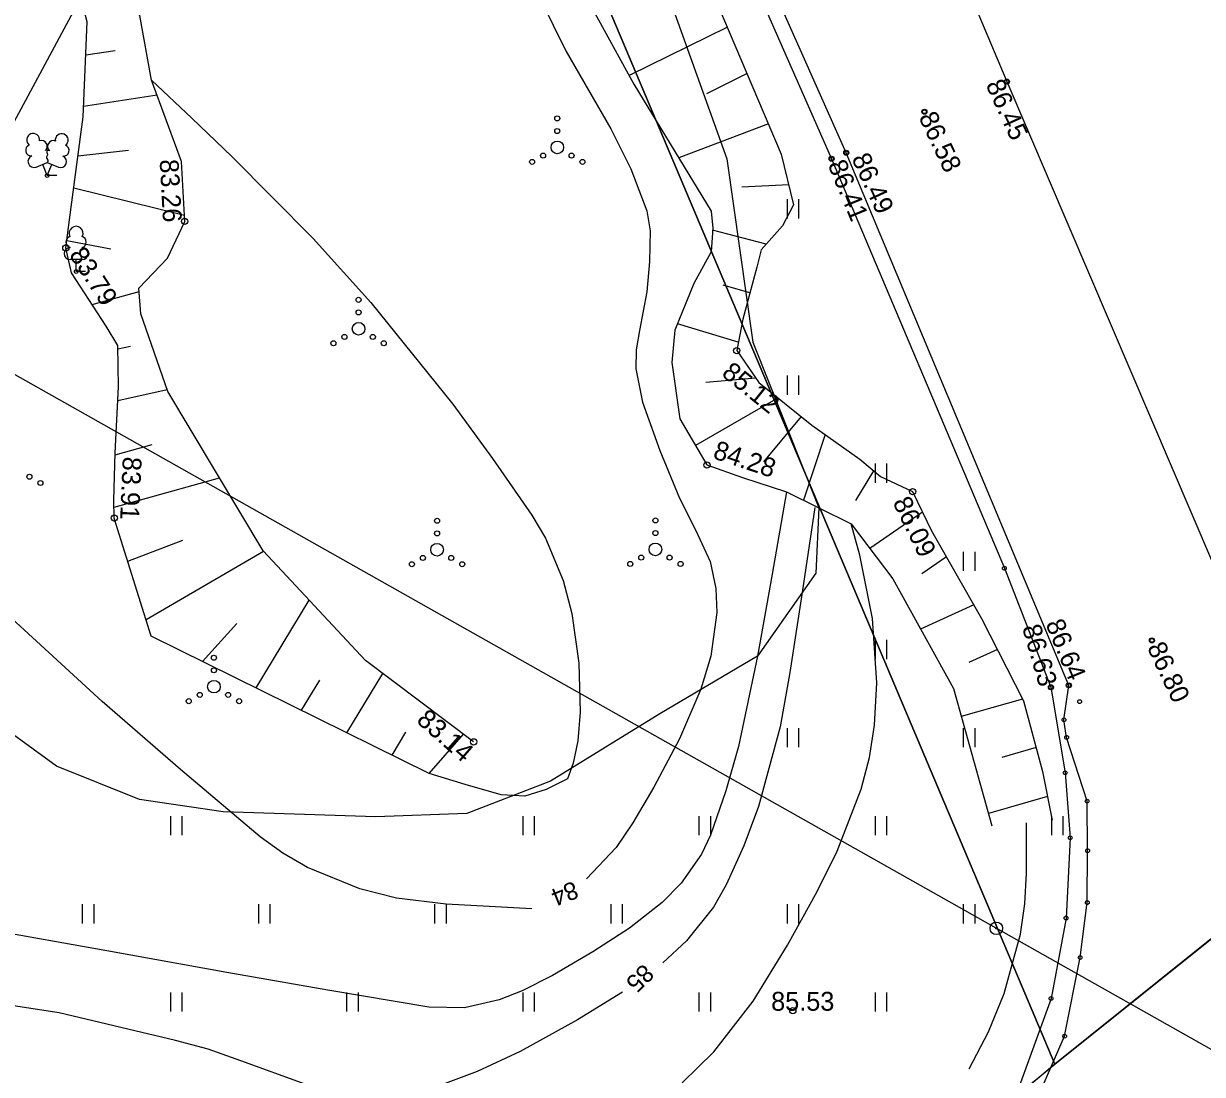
# Model space of a CAD drawing. Extents: x 635520 to 641285, y 6458433 to 6466834.
# Drawn here: x 637607.79 to 637654.62, y 6462501.42 to 6462543.16 of the extents above; entities that cross this region are included whole.
import ezdxf

# ---------------------------------------------------------------- set-up
doc = ezdxf.new("R2010")
doc.units = 0
for name, color, linetype in [('Default', 7, 'Continuous'), ('HALJASTUS', 7, 'Continuous'), ('HORISONTAAL-EH2000', 7, 'Continuous'), ('KORGUS-EH2000', 7, 'Continuous'), ('MOOTMPUNKT', 7, 'Continuous'), ('MPOHULIIN', 7, 'Continuous'), ('PIIR', 7, 'Continuous'), ('POST', 7, 'Continuous'), ('PUU', 7, 'Continuous'), ('RELJEEF', 7, 'Continuous'), ('TEE', 7, 'Continuous')]:
    doc.layers.add(name, color=color, linetype=linetype)

# ---------------------------------------------------------------- blocks, each defined once
blk = doc.blocks.new('BEPOST')
at = {"layer": 'Default'}
for radius in [50, 4.67]:
    blk.add_circle((0, 0), radius, dxfattribs=at)

msp = doc.modelspace()

# ---------------------------------------------------------------- linework, layer by layer
at = {"layer": 'HALJASTUS'}
for p, q in [((637638.125, 6462536.179), (637638.125, 6462535.418)), ((637638.58, 6462536.179), (637638.58, 6462535.418)), ((637638.125, 6462529.179), (637638.125, 6462528.418)), ((637638.58, 6462529.179), (637638.58, 6462528.418)), ((637641.625, 6462525.679), (637641.625, 6462524.918)), ((637642.08, 6462525.679), (637642.08, 6462524.918)), ((637645.125, 6462522.179), (637645.125, 6462521.418)), ((637645.58, 6462522.179), (637645.58, 6462521.418)), ((637641.625, 6462518.679), (637641.625, 6462517.918)), ((637642.08, 6462518.679), (637642.08, 6462517.918)), ((637638.125, 6462515.179), (637638.125, 6462514.418)), ((637638.58, 6462515.179), (637638.58, 6462514.418)), ((637645.125, 6462515.179), (637645.125, 6462514.418)), ((637645.58, 6462515.179), (637645.58, 6462514.418)), ((637613.625, 6462511.679), (637613.625, 6462510.918)), ((637614.08, 6462511.679), (637614.08, 6462510.918)), ((637627.625, 6462511.679), (637627.625, 6462510.918)), ((637628.08, 6462511.679), (637628.08, 6462510.918)), ((637634.625, 6462511.679), (637634.625, 6462510.918)), ((637635.08, 6462511.679), (637635.08, 6462510.918)), ((637641.625, 6462511.679), (637641.625, 6462510.918)), ((637642.08, 6462511.679), (637642.08, 6462510.918)), ((637648.625, 6462511.679), (637648.625, 6462510.918)), ((637649.08, 6462511.679), (637649.08, 6462510.918)), ((637610.125, 6462508.179), (637610.125, 6462507.418)), ((637610.58, 6462508.179), (637610.58, 6462507.418)), ((637617.125, 6462508.179), (637617.125, 6462507.418)), ((637617.58, 6462508.179), (637617.58, 6462507.418)), ((637624.125, 6462508.179), (637624.125, 6462507.418)), ((637624.58, 6462508.179), (637624.58, 6462507.418)), ((637631.125, 6462508.179), (637631.125, 6462507.418)), ((637631.58, 6462508.179), (637631.58, 6462507.418)), ((637638.125, 6462508.179), (637638.125, 6462507.418)), ((637638.58, 6462508.179), (637638.58, 6462507.418)), ((637645.125, 6462508.179), (637645.125, 6462507.418)), ((637645.58, 6462508.179), (637645.58, 6462507.418)), ((637613.625, 6462504.679), (637613.625, 6462503.918)), ((637614.08, 6462504.679), (637614.08, 6462503.918)), ((637620.625, 6462504.679), (637620.625, 6462503.918)), ((637621.08, 6462504.679), (637621.08, 6462503.918)), ((637627.625, 6462504.679), (637627.625, 6462503.918)), ((637628.08, 6462504.679), (637628.08, 6462503.918)), ((637634.625, 6462504.679), (637634.625, 6462503.918)), ((637635.08, 6462504.679), (637635.08, 6462503.918)), ((637641.625, 6462504.679), (637641.625, 6462503.918)), ((637642.08, 6462504.679), (637642.08, 6462503.918))]:
    msp.add_line(p, q, dxfattribs=at)
msp.add_lwpolyline([(637636.953, 6462518.031), (637633.07, 6462515.736), (637628.725, 6462513.061), (637625.402, 6462511.782), (637621.789, 6462511.652), (637615.717, 6462511.853), (637612.4, 6462512.339), (637609.109, 6462513.66), (637606.303, 6462515.686), (637605, 6462521.248), (637604.456, 6462528.463), (637604.175, 6462533.244), (637610.07, 6462544.201), (637613.928, 6462549.86), (637619.418, 6462556.079), (637624.423, 6462556.815), (637628.93, 6462554.793), (637633.09, 6462545.144), (637635.727, 6462537.782), (637636.764, 6462530.508), (637639.389, 6462523.921), (637639.267, 6462521.331), (637636.953, 6462518.031)], dxfattribs=at)
for centre, radius in [((637628.997, 6462539.392), 0.1), ((637628.997, 6462538.892), 0.1), ((637628.997, 6462538.242), 0.25), ((637628.432, 6462537.917), 0.1), ((637629.562, 6462537.917), 0.1), ((637627.997, 6462537.667), 0.1), ((637629.997, 6462537.667), 0.1), ((637621.104, 6462532.186), 0.1), ((637621.104, 6462531.686), 0.1), ((637621.104, 6462531.036), 0.25), ((637620.539, 6462530.711), 0.1), ((637621.669, 6462530.711), 0.1), ((637620.104, 6462530.461), 0.1), ((637622.104, 6462530.461), 0.1), ((637608.028, 6462525.161), 0.1), ((637608.463, 6462524.911), 0.1), ((637624.221, 6462523.41), 0.1), ((637632.894, 6462523.423), 0.1), ((637624.221, 6462522.91), 0.1), ((637632.894, 6462522.923), 0.1), ((637624.221, 6462522.26), 0.25), ((637632.894, 6462522.273), 0.25), ((637623.656, 6462521.935), 0.1), ((637624.786, 6462521.935), 0.1), ((637632.329, 6462521.948), 0.1), ((637633.459, 6462521.948), 0.1), ((637623.221, 6462521.685), 0.1), ((637625.221, 6462521.685), 0.1), ((637631.894, 6462521.698), 0.1), ((637633.894, 6462521.698), 0.1), ((637615.356, 6462517.97), 0.1), ((637615.356, 6462517.47), 0.1), ((637615.356, 6462516.82), 0.25), ((637614.356, 6462516.245), 0.1), ((637614.791, 6462516.495), 0.1), ((637615.921, 6462516.495), 0.1), ((637616.356, 6462516.245), 0.1)]:
    msp.add_circle(centre, radius, dxfattribs=at)
at = {"layer": 'HORISONTAAL-EH2000'}
for points in [[(637628.313, 6462544.161), (637629.355, 6462542.05), (637631.124, 6462538.975), (637631.921, 6462537.39), (637632.548, 6462535.718), (637632.69, 6462534.924), (637632.663, 6462533.712), (637632.548, 6462532.502), (637632.263, 6462530.969), (637632.126, 6462530.205), (637632.117, 6462529.444), (637632.381, 6462528.128), (637633.066, 6462526.203), (637633.854, 6462524.309), (637634.487, 6462523.048), (637635.069, 6462521.799), (637635.299, 6462520.726), (637635.338, 6462519.761), (637635.092, 6462518.031), (637634.695, 6462516.716), (637633.852, 6462514.748), (637632.832, 6462512.824), (637631.999, 6462511.408), (637631.332, 6462510.439), (637630.159, 6462509.183)], [(637612.88, 6462540.915), (637614.473, 6462539.397), (637616.066, 6462537.88), (637619.301, 6462534.623), (637621.583, 6462532.08), (637624.842, 6462528.037), (637626.421, 6462525.885), (637627.982, 6462523.628), (637628.526, 6462522.716), (637629.23, 6462521.035), (637629.576, 6462519.73), (637629.853, 6462517.75), (637629.902, 6462515.805), (637629.815, 6462514.663), (637629.632, 6462513.785), (637629.404, 6462513.154)], [(637627.991, 6462507.996), (637626.286, 6462508.088), (637624.58, 6462508.179), (637622.613, 6462508.423), (637621.157, 6462508.791), (637619.072, 6462509.642), (637618.099, 6462510.205), (637617.188, 6462510.861), (637614.025, 6462513.536), (637610.918, 6462516.233), (637606.665, 6462520.125), (637604.426, 6462521.998), (637603.195, 6462522.872), (637601.857, 6462523.689), (637600.517, 6462524.269), (637599.322, 6462524.542), (637598.263, 6462524.633), (637596.389, 6462524.545), (637596.361, 6462524.541)], [(637638.102, 6462524.554), (637637.528, 6462521.293), (637636.953, 6462518.031), (637636.198, 6462514.448), (637635.696, 6462512.678), (637635.08, 6462510.918), (637634.73, 6462510.169), (637633.917, 6462509.013), (637633.166, 6462508.251), (637631.863, 6462507.228), (637630.41, 6462506.287), (637628.811, 6462505.343), (637627.605, 6462504.735), (637626.693, 6462504.378), (637625.308, 6462504.063), (637623.895, 6462504.091), (637619.882, 6462504.76), (637615.87, 6462505.464), (637611.104, 6462506.324), (637606.337, 6462507.179)], [(637639.229, 6462523.934), (637638.735, 6462520.659), (637638.24, 6462517.385), (637637.851, 6462515.227), (637636.993, 6462512.056), (637636.409, 6462510.494), (637635.702, 6462508.944), (637635.196, 6462508.061), (637634.126, 6462506.721), (637633.186, 6462505.85)], [(637633.957, 6462501.08), (637635.217, 6462502.31), (637636.777, 6462504.325), (637638.138, 6462506.555), (637639.316, 6462508.684), (637640.113, 6462510.291), (637641.065, 6462512.747), (637641.393, 6462514.005), (637641.599, 6462515.29), (637641.69, 6462516.977), (637641.519, 6462519.535), (637641.011, 6462522.045), (637640.844, 6462522.666), (637640.676, 6462523.287)], [(637629.404, 6462513.154), (637628.56, 6462512.743), (637627.706, 6462512.471), (637626.769, 6462512.531), (637625.34, 6462512.933), (637623.909, 6462513.376)], [(637645.363, 6462501.637), (637646.127, 6462503.11), (637646.745, 6462504.632), (637647.395, 6462506.995), (637647.571, 6462508.199), (637647.632, 6462509.408), (637647.632, 6462510.408), (637647.632, 6462511.408)], [(637631.588, 6462504.682), (637629.804, 6462503.591), (637627.527, 6462502.327), (637625.819, 6462501.53), (637624.537, 6462501.062), (637622.611, 6462500.64), (637621.647, 6462500.581), (637620.683, 6462500.64), (637618.976, 6462501.028), (637616.421, 6462501.963), (637615.131, 6462502.421), (637613.824, 6462502.768), (637609.205, 6462503.868), (637606.883, 6462504.219), (637605.723, 6462504.247), (637604.565, 6462504.14), (637599.387, 6462503.317), (637594.209, 6462502.493)]]:
    msp.add_lwpolyline(points, dxfattribs=at)
at = {"layer": 'KORGUS-EH2000'}
for centre, radius in [((637646.856, 6462540.855), 0.1), ((637643.578, 6462539.658), 0.1), ((637639.895, 6462537.79), 0.1), ((637640.474, 6462538.028), 0.1), ((637614.195, 6462535.303), 0.125), ((637609.473, 6462534.246), 0.125), ((637636.122, 6462530.168), 0.125), ((637634.941, 6462525.626), 0.125), ((637643.113, 6462524.568), 0.125), ((637611.397, 6462523.518), 0.125), ((637652.619, 6462518.66), 0.1), ((637648.605, 6462516.796), 0.1), ((637649.317, 6462516.874), 0.1), ((637625.673, 6462514.628), 0.125), ((637638.354, 6462503.949), 0.125)]:
    msp.add_circle(centre, radius, dxfattribs=at)
at = {"layer": 'MOOTMPUNKT'}
for centre in [(637646.856, 6462540.855), (637643.578, 6462539.658), (637639.895, 6462537.79), (637640.474, 6462538.028), (637608.731, 6462537.125), (637609.881, 6462533.31), (637646.756, 6462521.523), (637652.619, 6462518.66), (637648.605, 6462516.796), (637649.317, 6462516.874), (637649.745, 6462516.226), (637649.125, 6462515.502), (637649.231, 6462514.808), (637649.172, 6462513.401), (637650.042, 6462512.273), (637649.371, 6462510.813), (637650.064, 6462510.306), (637650.051, 6462508.244), (637649.207, 6462507.63), (637649.768, 6462506.065), (637648.609, 6462504.437), (637649.15, 6462502.938)]:
    msp.add_circle(centre, 0.075, dxfattribs=at)
at = {"layer": 'MPOHULIIN'}
msp.add_lwpolyline([(637667.085, 6462495.579), (637601.464, 6462532.58), (637598.755, 6462539.191), (637587.763, 6462545.269), (637558.977, 6462591.434), (637533.22, 6462632.784), (637494.477, 6462699.839)], dxfattribs=at)
at = {"layer": 'PIIR'}
msp.add_lwpolyline([(637353.13, 6462864.54), (637469.54, 6462931.01), (637486.6, 6462884.52), (637514.77, 6462809.68), (637536.13, 6462756.21), (637550.61, 6462721.37), (637554.32, 6462722.87), (637557.03, 6462716.49), (637580.65, 6462661.56), (637606.05, 6462602.89), (637648.76, 6462501.82), (637606.05, 6462465.7), (637564.16, 6462430.62), (637503.74, 6462382.86), (637468.12, 6462357.68), (637436.35, 6462338.64), (637420.75, 6462347.57), (637461.84, 6462371.62), (637500.69, 6462455.68), (637521.04, 6462521.2), (637545.47, 6462531.18), (637521.85, 6462579.03), (637482.8, 6462645.08)], close=True, dxfattribs=at)
for points in [[(637582.24, 6462718.61), (637602.67, 6462671.11), (637628.08, 6462612.41), (637668.21, 6462517.42), (637648.76, 6462501.82), (637606.05, 6462602.89), (637580.65, 6462661.56), (637557.03, 6462716.49)], [(637850.59, 6462052.42), (637823.53, 6462101.91), (637802.45, 6462141.23), (637776.02, 6462196.78), (637750.93, 6462254.08), (637728.15, 6462306.91), (637712.08, 6462344.3), (637684.29, 6462408.73), (637650.9, 6462486.61), (637645.15, 6462498.88), (637648.76, 6462501.82), (637668.21, 6462517.42), (637672.34, 6462507.66), (637709.88, 6462420.1), (637737.91, 6462355.11), (637753.77, 6462318.2), (637776.73, 6462264.96), (637801.52, 6462208.36), (637827.52, 6462153.7), (637847.25, 6462116.82), (637852.5, 6462106.44), (637855.35, 6462101.47), (637862.72, 6462089.42)]]:
    msp.add_lwpolyline(points, dxfattribs=at)
at = {"layer": 'PUU'}
for p, q in [((637608.291, 6462537.46), (637608.736, 6462537.635)), ((637608.731, 6462537.125), (637608.556, 6462537.565)), ((637608.731, 6462537.125), (637608.911, 6462537.565)), ((637608.736, 6462537.635), (637609.176, 6462537.455)), ((637609.111, 6462537.125), (637608.731, 6462537.125)), ((637610.121, 6462533.785), (637609.641, 6462533.785)), ((637609.881, 6462533.31), (637609.881, 6462533.785)), ((637610.261, 6462533.31), (637609.881, 6462533.31))]:
    msp.add_line(p, q, dxfattribs=at)
msp.add_lwpolyline([(637608.736, 6462538.13), (637608.716, 6462538.055), (637608.716, 6462538.035), (637608.726, 6462538.005), (637608.746, 6462537.97), (637608.751, 6462537.95), (637608.736, 6462537.915), (637608.711, 6462537.865), (637608.706, 6462537.84), (637608.711, 6462537.825), (637608.721, 6462537.795), (637608.756, 6462537.735), (637608.761, 6462537.715), (637608.756, 6462537.695), (637608.741, 6462537.66), (637608.736, 6462537.635)], dxfattribs=at)
for centre, radius, start, end in [((637608.174, 6462538.539), 0.256, 111.5027, 232.5173), ((637608.174, 6462538.539), 0.256, 350.4856, 111.5002), ((637609.31, 6462538.53), 0.256, 67.6168, 188.6314), ((637609.31, 6462538.53), 0.256, 306.5997, 67.6143), ((637608.1, 6462538.128), 0.224, 111.4304, 274.4987), ((637608.509, 6462538.289), 0.224, 308.5041, 111.5725), ((637608.972, 6462538.284), 0.225, 67.7016, 230.5126), ((637609.377, 6462538.118), 0.224, 264.6183, 67.6866), ((637608.205, 6462537.683), 0.237, 111.5014, 291.5004), ((637608.735, 6462537.892), 0.237, 66.7655, 111.5015), ((637609.266, 6462537.675), 0.237, 247.6166, 67.6155), ((637609.881, 6462534.83), 0.277, 332.5799, 207.4201), ((637609.711, 6462534.483), 0.233, 109.0217, 253.1415), ((637610.051, 6462534.483), 0.233, 286.8508, 70.9859), ((637609.644, 6462534.022), 0.238, 90.0016, 269.3953), ((637610.118, 6462534.022), 0.238, 270.6047, 89.9984)]:
    msp.add_arc(centre, radius, start, end, dxfattribs=at)
at = {"layer": 'RELJEEF'}
for p, q in [((637635.754, 6462543.013), (637631.848, 6462541.093)), ((637610.263, 6462541.913), (637611.434, 6462542.092)), ((637636.538, 6462541.17), (637634.918, 6462540.373)), ((637610.175, 6462539.876), (637613.096, 6462540.323)), ((637637.382, 6462539.183), (637633.824, 6462537.821)), ((637609.956, 6462537.909), (637611.963, 6462538.128)), ((637609.791, 6462536.638), (637614.181, 6462535.549)), ((637638.195, 6462536.748), (637636.323, 6462536.666)), ((637637.293, 6462534.396), (637635.163, 6462534.95)), ((637609.513, 6462534.541), (637611.258, 6462534.216)), ((637636.647, 6462532.464), (637635.59, 6462532.773)), ((637610.513, 6462532.004), (637612.38, 6462532.517)), ((637636.187, 6462530.501), (637633.775, 6462531.235)), ((637611.543, 6462530.242), (637612.047, 6462530.351)), ((637636.889, 6462529.07), (637634.902, 6462528.898)), ((637611.539, 6462528.192), (637613.493, 6462528.621)), ((637637.772, 6462528.288), (637634.489, 6462526.394)), ((637638.686, 6462527.551), (637637.182, 6462525.756)), ((637639.636, 6462526.836), (637638.774, 6462524.224)), ((637611.429, 6462526.035), (637612.905, 6462526.444)), ((637641.559, 6462525.4), (637640.844, 6462524.213)), ((637611.387, 6462523.948), (637615.58, 6462525.111)), ((637643.506, 6462523.758), (637641.417, 6462522.303)), ((637611.932, 6462521.812), (637614.117, 6462522.637)), ((637612.663, 6462519.485), (637617.328, 6462522.206)), ((637644.456, 6462521.983), (637643.475, 6462521.3)), ((637617.034, 6462516.771), (637619.144, 6462520.258)), ((637645.546, 6462520.07), (637643.428, 6462519.104)), ((637614.899, 6462517.825), (637616.268, 6462519.329)), ((637646.479, 6462518.297), (637645.348, 6462517.781)), ((637620.633, 6462514.993), (637622.06, 6462517.35)), ((637618.833, 6462515.882), (637619.562, 6462517.085)), ((637647.477, 6462516.329), (637645.045, 6462515.63)), ((637622.433, 6462514.104), (637622.983, 6462515.014)), ((637623.909, 6462513.376), (637625.271, 6462514.931)), ((637648.015, 6462514.403), (637646.654, 6462514.011)), ((637648.47, 6462512.453), (637646.125, 6462511.778))]:
    msp.add_line(p, q, dxfattribs=at)
for points in [[(637619.964, 6462580.082), (637625.442, 6462564.053), (637631.551, 6462552.901), (637637.896, 6462537.974), (637638.386, 6462535.963), (637637.94, 6462535.126), (637637.097, 6462534.175), (637636.924, 6462533.487), (637636.365, 6462531.42), (637636.122, 6462530.168), (637637.002, 6462528.909), (637639.113, 6462527.206), (637641.021, 6462525.855), (637641.835, 6462525.167), (637643.113, 6462524.568), (637643.868, 6462523.014), (637645.851, 6462519.534), (637647.512, 6462516.26), (637648.274, 6462513.447), (637648.654, 6462511.523)], [(637618.373, 6462570.761), (637622.123, 6462562.275), (637626.723, 6462551.354), (637628.263, 6462547.64), (637632.032, 6462540.757), (637635.112, 6462535.712), (637635.169, 6462535.038), (637635.107, 6462534.09), (637634.423, 6462532.835), (637633.671, 6462530.977), (637633.542, 6462529.692), (637633.864, 6462527.456), (637634.941, 6462525.626), (637636.356, 6462525.136), (637638.102, 6462524.554), (637640.676, 6462523.287), (637642.324, 6462521.098), (637644.73, 6462516.753), (637646.26, 6462511.298)], [(637625.673, 6462514.628), (637621.373, 6462517.867), (637617.316, 6462522.219), (637613.52, 6462528.542), (637612.454, 6462531.633), (637612.369, 6462532.651), (637613.512, 6462533.836), (637614.195, 6462535.303), (637614.063, 6462537.682), (637612.88, 6462540.915), (637612.407, 6462543.484), (637611.867, 6462544.314), (637610.866, 6462545.294), (637607.32, 6462546.19)], [(637623.909, 6462513.376), (637612.869, 6462518.828), (637611.397, 6462523.518), (637611.381, 6462524.235), (637611.431, 6462526.112), (637611.567, 6462528.734), (637611.541, 6462530.374), (637611.072, 6462531.14), (637609.702, 6462533.258), (637609.473, 6462534.246), (637609.691, 6462535.868), (637610.156, 6462539.458), (637610.321, 6462543.234), (637610.07, 6462544.201), (637608.677, 6462544.836), (637605.058, 6462545.679)]]:
    msp.add_lwpolyline(points, dxfattribs=at)
at = {"layer": 'TEE'}
for points in [[(637576.244, 6462705.99), (637577.05, 6462703.501), (637576.894, 6462703.333), (637585.991, 6462681.911), (637595.199, 6462660.726), (637597.023, 6462656.519), (637606.573, 6462634.373), (637615.237, 6462614.611), (637619.218, 6462605.752), (637619.464, 6462605.731), (637621.459, 6462602.057), (637626.162, 6462595.156), (637629.111, 6462589.508), (637632.099, 6462582.169), (637634.874, 6462573.057), (637635.665, 6462569.519), (637637.875, 6462562.137), (637646.856, 6462540.855), (637655.85, 6462519.829), (637658.457, 6462513.968), (637658.886, 6462514.084), (637662.526, 6462505.396), (637662.293, 6462504.935), (637667.692, 6462492.08)], [(637619.922, 6462473.445), (637630.155, 6462482.242), (637637.535, 6462488.428), (637642.225, 6462492.366), (637644.34, 6462494.593), (637645.826, 6462496.481), (637647.705, 6462499.631), (637649.15, 6462502.938), (637649.768, 6462506.065), (637650.051, 6462508.244), (637650.064, 6462510.306), (637650.042, 6462512.273), (637649.231, 6462514.808), (637649.125, 6462515.502), (637649.317, 6462516.874), (637640.474, 6462538.028), (637631.217, 6462558.845), (637619.843, 6462585.787)], [(637619.196, 6462585.458), (637630.694, 6462558.672), (637639.895, 6462537.79), (637646.756, 6462521.523), (637648.605, 6462516.796), (637649.172, 6462513.401), (637649.371, 6462510.813), (637649.207, 6462507.63), (637648.609, 6462504.437), (637647.24, 6462500.646), (637645.71, 6462497.624), (637643.21, 6462494.222), (637642.041, 6462492.915), (637642.371, 6462492.519)]]:
    msp.add_lwpolyline(points, dxfattribs=at)

# ---------------------------------------------------------------- block references
at = {"layer": 'POST', "xscale": 0.004999999900000002, "yscale": 0.004999999900000002}
msp.add_blockref('BEPOST', (637646.436, 6462507.222), dxfattribs=at)

# ---------------------------------------------------------------- texts
at = {"layer": 'HORISONTAAL-EH2000'}
for s, rotation, p in [('84', 201.7595, (637629.648, 6462509.116)), ('85', 224.482, (637632.412, 6462505.847))]:
    msp.add_text(s, height=0.7, rotation=rotation, dxfattribs=at).set_placement(p)
at = {"layer": 'KORGUS-EH2000'}
for s, rotation, p in [('86.45', 294.5398, (637646.002, 6462540.735)), ('86.58', 295.2669, (637643.338, 6462539.444)), ('86.49', 294.5593, (637640.673, 6462537.809)), ('83.26', 273.1752, (637613.199, 6462537.753)), ('86.41', 292.3679, (637639.731, 6462537.563)), ('83.79', 302.911, (637609.58, 6462533.976)), ('85.12', 321.1135, (637635.482, 6462529.195)), ('84.28', 341.5874, (637635.139, 6462525.904)), ('83.91', 267.5098, (637611.739, 6462525.966)), ('86.09', 295.9179, (637642.306, 6462524.147)), ('86.63', 286.1164, (637647.456, 6462519.177)), ('86.64', 292.3398, (637648.381, 6462519.324)), ('86.80', 295.1044, (637652.413, 6462518.383)), ('83.14', 318.6945, (637623.362, 6462515.43))]:
    msp.add_text(s, height=0.75, rotation=rotation, dxfattribs=at).set_placement(p)
msp.add_text('85.53', height=0.75, dxfattribs=at).set_placement((637637.492, 6462503.949))

doc.saveas('drawing.dxf')
